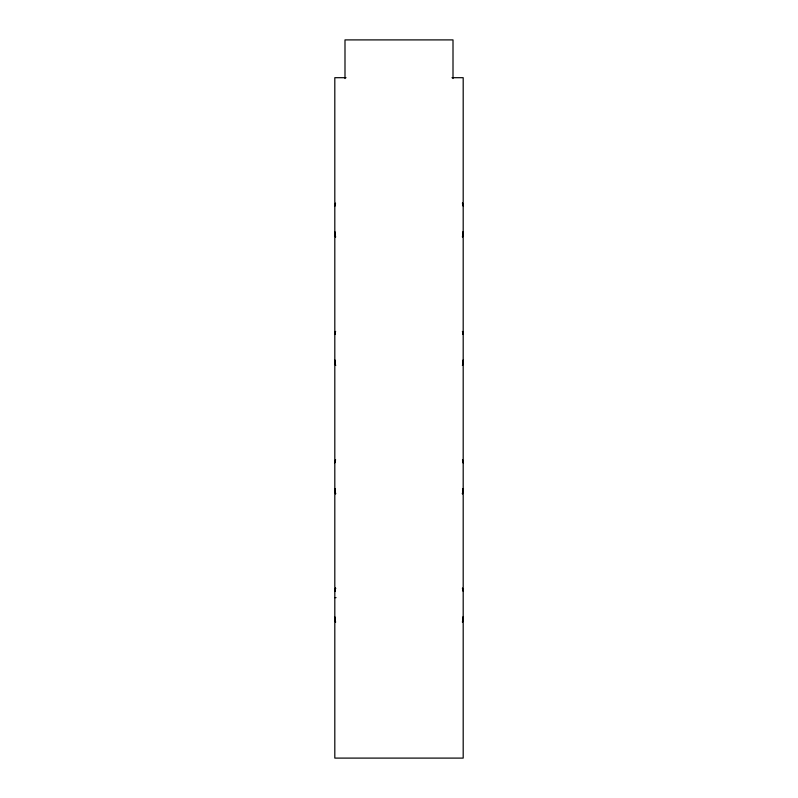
<?xml version="1.0" encoding="UTF-8"?>
<svg xmlns="http://www.w3.org/2000/svg" width="798" height="798" viewBox="0 0 798 798"><rect width="100%" height="100%" fill="white"/><g stroke="black" fill="none" stroke-linecap="round" stroke-linejoin="round"><path stroke-width="1.2" d="M335.559 588.196L334.811 591.208A6.414 6.414 0 0 1 335.529 588.266L335.529 588.256A6.514 6.254 46.2 0 0 335.06 591.198M346.033 77.695L334.811 77.695L334.811 758.1L463.189 758.1L463.189 77.695L451.967 77.695M334.811 597.632L336.048 597.632M462.441 588.196L463.189 591.208A6.414 6.414 0 0 0 462.471 588.266M453.005 78.533L453.005 39.9L344.995 39.9L344.995 78.533M334.911 591.208A6.514 5.975 0 0 1 335.649 588.276M335.559 365.424A19.252 19.252 0 0 1 334.811 360.127M334.811 334.452A6.414 6.414 0 0 1 335.529 331.509M463.189 360.127A19.252 19.252 0 0 1 462.441 365.424A19.361 19.222 0 0 0 463.139 360.127M462.471 331.509A6.414 6.414 0 0 1 463.189 334.452M335.649 365.424A19.361 19.012 19.1 0 1 334.901 360.127M462.91 488.516A19.561 19.042 16.1 0 1 462.341 493.792M335.709 493.782A19.561 18.783 0 0 1 335.05 488.516M463.189 488.506A19.252 19.252 0 0 1 462.441 493.802M335.559 493.802A19.252 19.252 0 0 1 334.811 488.506M462.431 331.449A6.544 6.324 -4.7 0 1 463.099 334.452M334.901 334.452A6.544 6.284 0 0 1 335.589 331.449M334.811 206.014L334.811 206.074A6.414 6.414 0 0 1 335.529 203.131L334.811 205.944M463.189 231.749L462.441 237.056A19.252 19.252 0 0 0 463.189 231.749M463.189 616.884L462.441 622.201A19.252 19.252 0 0 0 463.189 616.884M462.471 203.131L462.441 203.061A6.414 6.414 0 0 1 463.189 206.074L462.471 203.131M335.559 237.056L334.811 231.749A19.252 19.252 0 0 0 335.559 237.056M335.559 622.201L334.811 616.884A19.252 19.252 0 0 0 335.559 622.181M335.529 459.887A6.414 6.414 0 0 0 334.811 462.83A6.444 6.384 -8.3 0 1 335.569 459.828M463.189 462.83A6.414 6.414 0 0 0 462.471 459.887A6.444 6.404 0 0 1 463.169 462.83"/></g></svg>
